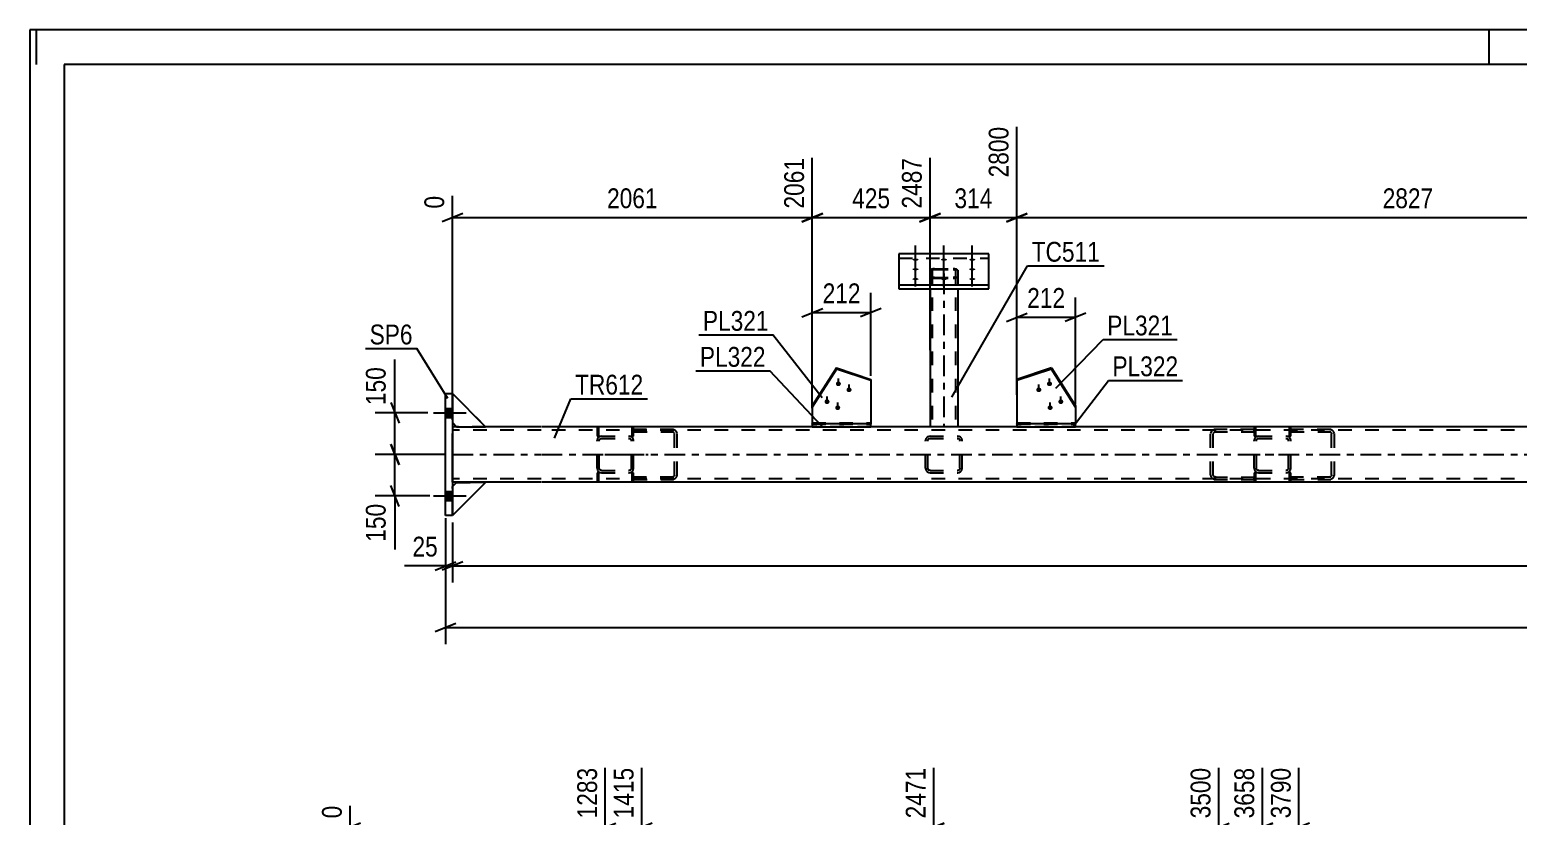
# Model space of a CAD drawing. Header units: millimetres. Extents: x -46 to 795, y -443 to 151.
# Drawn here: x -46.3 to 168.9, y 37.7 to 151.3 of the extents above; entities that cross this region are included whole.
import ezdxf

# ---------------------------------------------------------------- set-up
doc = ezdxf.new("R2010")
doc.units = ezdxf.units.MM
doc.linetypes.add('DXK_LINE_DOT2', pattern=[3.9198, 1.9599, -1.9599])
doc.linetypes.add('DXK_LINE_DOT3', pattern=[5.9187, 2.979, -0.9799, 0.9799, -0.9799])
doc.styles.add('Arial Narrow', font='ARIALN.TTF', dxfattribs={"height": 0.2})

# ---------------------------------------------------------------- blocks, each defined once
blk = doc.blocks.new('Unknown-761550593-1135')
at = {"color": 5, "linetype": 'Continuous'}
for p, q in [((794.69, 151.28), (-46.31, 151.28)), ((-46.31, 151.28), (-46.31, -442.72)), ((-45.31, 146.28), (-45.31, 151.28)), ((164.69, 146.28), (164.69, 151.28)), ((789.69, 146.28), (-41.31, 146.28)), ((-41.31, 146.28), (-41.31, -437.72))]:
    blk.add_line(p, q, dxfattribs=at)
blk = doc.blocks.new('Part-761550593-4931 - 4923')
at = {"color": 7, "linetype": 'DXK_LINE_DOT2'}
for p, q in [((135.98, 93.77), (135.74, 93.77)), ((135.74, 93.77), (135.74, 92.57)), ((135.74, 92.57), (135.98, 92.57)), ((135.98, 92.57), (135.98, 93.77))]:
    blk.add_line(p, q, dxfattribs=at)
blk = doc.blocks.new('Part-761550593-4932 - 4923')
at = {"color": 7, "linetype": 'DXK_LINE_DOT2'}
for p, q in [((135.98, 87.29), (135.74, 87.29)), ((135.74, 87.29), (135.74, 86.09)), ((135.98, 86.09), (135.74, 86.09)), ((135.98, 86.09), (135.98, 87.29))]:
    blk.add_line(p, q, dxfattribs=at)
blk = doc.blocks.new('Part-761550593-4945 - 4923')
at = {"color": 7, "linetype": 'DXK_LINE_DOT2'}
for p, q in [((36.34, 92.57), (36.09, 92.52)), ((36.34, 92.57), (40.34, 92.57)), ((40.58, 92.52), (40.34, 92.57)), ((35.75, 92.18), (35.7, 91.93)), ((35.7, 87.93), (35.7, 91.93)), ((36.02, 91.93), (36.04, 92.05)), ((36.02, 87.93), (36.02, 91.93)), ((36.22, 92.23), (36.34, 92.25)), ((36.34, 92.25), (40.34, 92.25)), ((40.34, 92.25), (40.46, 92.23)), ((40.63, 92.05), (40.66, 91.93)), ((40.66, 87.93), (40.66, 91.93)), ((40.98, 91.93), (40.93, 92.18)), ((40.98, 87.93), (40.98, 91.93)), ((35.7, 87.93), (35.75, 87.69)), ((36.04, 87.81), (36.02, 87.93)), ((36.09, 87.34), (36.34, 87.29)), ((36.34, 87.61), (36.22, 87.64)), ((36.34, 87.61), (40.34, 87.61)), ((36.34, 87.29), (40.34, 87.29)), ((40.46, 87.64), (40.34, 87.61)), ((40.34, 87.29), (40.58, 87.34)), ((40.66, 87.93), (40.63, 87.81)), ((40.93, 87.69), (40.98, 87.93))]:
    blk.add_line(p, q, dxfattribs=at)
at = {"color": 7, "linetype": 'DXK_LINE_DOT3'}
blk.add_line((38.34, 89.93), (38.34, 89.93), dxfattribs=at)
at = {"color": 7, "linetype": 'DXK_LINE_DOT2'}
for centre, radius, start, end in [((36.34, 91.93), 0.64, 112.5, 157.5), ((36.34, 91.93), 0.32, 112.5, 157.5), ((40.34, 91.93), 0.32, 22.5, 67.5), ((40.34, 91.93), 0.64, 22.5, 67.5), ((36.34, 87.93), 0.64, 202.5, 247.5), ((36.34, 87.93), 0.32, 202.5, 247.5), ((40.34, 87.93), 0.32, 292.5, 337.5), ((40.34, 87.93), 0.64, 292.5, 337.5)]:
    blk.add_arc(centre, radius, start, end, dxfattribs=at)
blk = doc.blocks.new('Bolt-761550593-5001 - 4923')
at = {"linetype": 'Continuous'}
for points in [[(14.8, 95.27), (14.8, 96.59), (13.8, 96.59), (13.8, 95.27)], [(14.8, 95.27), (14.8, 96.59), (13.8, 96.59), (13.8, 95.27)], [(14.8, 83.27), (14.8, 84.59), (13.8, 84.59), (13.8, 83.27)], [(14.8, 83.27), (14.8, 84.59), (13.8, 84.59), (13.8, 83.27)]]:
    blk.add_hatch(color=1, dxfattribs=at).paths.add_polyline_path(points)
at = {"color": 1, "linetype": 'Continuous'}
for p, q in [((12.04, 95.93), (16.8, 95.93)), ((12.04, 95.93), (16.8, 95.93)), ((13.8, 96.59), (14.8, 96.59)), ((13.8, 96.59), (14.8, 96.59)), ((13.8, 95.27), (14.8, 95.27)), ((13.8, 95.27), (14.8, 95.27)), ((12.04, 83.93), (16.8, 83.93)), ((12.04, 83.93), (16.8, 83.93)), ((13.8, 84.59), (14.8, 84.59)), ((13.8, 84.59), (14.8, 84.59)), ((13.8, 83.27), (14.8, 83.27)), ((13.8, 83.27), (14.8, 83.27))]:
    blk.add_line(p, q, dxfattribs=at)
blk = doc.blocks.new('Bolt-761550593-4937 - 4923')
at = {"linetype": 'Continuous'}
for points in [[(99.56, 99.61), (99.64, 99.6), (99.71, 99.58), (99.78, 99.54), (99.83, 99.49), (99.88, 99.44), (99.91, 99.37), (99.92, 99.3), (99.92, 99.23), (99.91, 99.16), (99.88, 99.1), (99.83, 99.04), (99.78, 98.99), (99.71, 98.96), (99.64, 98.94), (99.56, 98.93), (99.49, 98.94), (99.42, 98.96), (99.35, 98.99), (99.3, 99.04), (99.25, 99.1), (99.22, 99.16), (99.21, 99.23), (99.21, 99.3), (99.22, 99.37), (99.25, 99.44), (99.3, 99.49), (99.35, 99.54), (99.42, 99.58), (99.49, 99.6)], [(101.11, 100.47), (101.19, 100.47), (101.26, 100.44), (101.32, 100.41), (101.38, 100.36), (101.42, 100.3), (101.45, 100.24), (101.47, 100.17), (101.47, 100.1), (101.45, 100.03), (101.42, 99.96), (101.38, 99.91), (101.32, 99.86), (101.26, 99.83), (101.19, 99.8), (101.11, 99.8), (101.04, 99.8), (100.96, 99.83), (100.9, 99.86), (100.84, 99.91), (100.8, 99.96), (100.77, 100.03), (100.75, 100.1), (100.75, 100.17), (100.77, 100.24), (100.8, 100.3), (100.84, 100.36), (100.9, 100.41), (100.96, 100.44), (101.04, 100.47)], [(101.2, 97.02), (101.28, 97.02), (101.35, 96.99), (101.42, 96.96), (101.47, 96.91), (101.52, 96.85), (101.55, 96.79), (101.56, 96.72), (101.56, 96.65), (101.55, 96.58), (101.52, 96.52), (101.47, 96.46), (101.42, 96.41), (101.35, 96.38), (101.28, 96.35), (101.2, 96.35), (101.13, 96.35), (101.06, 96.38), (100.99, 96.41), (100.94, 96.46), (100.89, 96.52), (100.86, 96.58), (100.85, 96.65), (100.85, 96.72), (100.86, 96.79), (100.89, 96.85), (100.94, 96.91), (100.99, 96.96), (101.06, 96.99), (101.13, 97.02)], [(102.75, 97.89), (102.83, 97.88), (102.9, 97.86), (102.96, 97.83), (103.02, 97.78), (103.06, 97.72), (103.09, 97.66), (103.11, 97.59), (103.11, 97.52), (103.09, 97.45), (103.06, 97.38), (103.02, 97.33), (102.96, 97.28), (102.9, 97.24), (102.83, 97.22), (102.75, 97.21), (102.68, 97.22), (102.6, 97.24), (102.54, 97.28), (102.48, 97.33), (102.44, 97.38), (102.41, 97.45), (102.39, 97.52), (102.39, 97.59), (102.41, 97.66), (102.44, 97.72), (102.48, 97.78), (102.54, 97.83), (102.6, 97.86), (102.68, 97.88)]]:
    blk.add_hatch(color=1, dxfattribs=at).paths.add_polyline_path(points)
at = {"color": 1, "linetype": 'Continuous'}
for p, q in [((99.56, 98.99), (99.56, 100.02)), ((101.11, 99.86), (101.11, 100.89)), ((101.2, 96.41), (101.2, 97.44)), ((102.75, 97.28), (102.75, 98.3))]:
    blk.add_line(p, q, dxfattribs=at)
blk = doc.blocks.new('Part-761550593-4942 - 4923')
at = {"color": 2, "linetype": 'Continuous'}
for p, q in [((96.39, 94.33), (96.39, 93.93)), ((104.87, 94.33), (96.39, 94.33)), ((96.39, 93.93), (104.87, 93.93)), ((104.87, 93.93), (104.87, 94.33))]:
    blk.add_line(p, q, dxfattribs=at)
blk = doc.blocks.new('Part-761550593-4949 - 4923')
at = {"color": 7, "linetype": 'DXK_LINE_DOT2'}
for p, q in [((131.34, 92.57), (131.09, 92.52)), ((131.34, 92.57), (135.34, 92.57)), ((135.58, 92.52), (135.34, 92.57)), ((130.75, 92.18), (130.7, 91.93)), ((130.7, 87.93), (130.7, 91.93)), ((131.02, 91.93), (131.04, 92.05)), ((131.02, 87.93), (131.02, 91.93)), ((131.22, 92.23), (131.34, 92.25)), ((131.34, 92.25), (135.34, 92.25)), ((135.34, 92.25), (135.46, 92.23)), ((135.63, 92.05), (135.66, 91.93)), ((135.66, 87.93), (135.66, 91.93)), ((135.98, 91.93), (135.93, 92.18)), ((135.98, 87.93), (135.98, 91.93)), ((130.7, 87.93), (130.75, 87.69)), ((131.04, 87.81), (131.02, 87.93)), ((131.09, 87.34), (131.34, 87.29)), ((131.34, 87.61), (131.22, 87.64)), ((131.34, 87.61), (135.34, 87.61)), ((131.34, 87.29), (135.34, 87.29)), ((135.46, 87.64), (135.34, 87.61)), ((135.34, 87.29), (135.58, 87.34)), ((135.66, 87.93), (135.63, 87.81)), ((135.93, 87.69), (135.98, 87.93))]:
    blk.add_line(p, q, dxfattribs=at)
at = {"color": 7, "linetype": 'DXK_LINE_DOT3'}
blk.add_line((133.34, 89.93), (133.34, 89.93), dxfattribs=at)
at = {"color": 7, "linetype": 'DXK_LINE_DOT2'}
for centre, radius, start, end in [((131.34, 91.93), 0.64, 112.5, 157.5), ((131.34, 91.93), 0.32, 112.5, 157.5), ((135.34, 91.93), 0.32, 22.5, 67.5), ((135.34, 91.93), 0.64, 22.5, 67.5), ((131.34, 87.93), 0.64, 202.5, 247.5), ((131.34, 87.93), 0.32, 202.5, 247.5), ((135.34, 87.93), 0.32, 292.5, 337.5), ((135.34, 87.93), 0.64, 292.5, 337.5)]:
    blk.add_arc(centre, radius, start, end, dxfattribs=at)
blk = doc.blocks.new('Part-761550593-5079 - 4923')
at = {"color": 2, "linetype": 'Continuous'}
for p, q in [((13.8, 98.73), (14.8, 98.73)), ((13.8, 81.13), (13.8, 98.73)), ((14.8, 98.73), (14.8, 81.13)), ((14.8, 81.13), (13.8, 81.13))]:
    blk.add_line(p, q, dxfattribs=at)
blk = doc.blocks.new('Part-761550593-5023 - 4923')
at = {"color": 2, "linetype": 'Continuous'}
for p, q in [((15.4, 93.93), (14.8, 93.93)), ((14.8, 86.89), (14.8, 92.97)), ((27.6, 93.93), (19.6, 93.93)), ((66.82, 93.93), (27.7, 93.93)), ((83.84, 93.93), (75.3, 93.93)), ((96.39, 93.93), (87.84, 93.93)), ((209.49, 93.93), (104.87, 93.93)), ((27.6, 85.93), (14.8, 85.93)), ((607.34, 85.93), (27.7, 85.93))]:
    blk.add_line(p, q, dxfattribs=at)
at = {"color": 7, "linetype": 'DXK_LINE_DOT2'}
for p, q in [((14.8, 93.93), (14.8, 92.97)), ((14.8, 93.93), (14.8, 93.65)), ((27.6, 93.45), (14.8, 93.45)), ((19.6, 93.93), (15.4, 93.93)), ((607.34, 93.45), (27.7, 93.45)), ((75.3, 93.93), (66.82, 93.93)), ((87.84, 93.93), (83.84, 93.93)), ((104.87, 93.93), (96.39, 93.93)), ((14.8, 85.93), (14.8, 86.89)), ((27.6, 86.41), (14.8, 86.41)), ((607.34, 86.41), (27.7, 86.41))]:
    blk.add_line(p, q, dxfattribs=at)
at = {"color": 7, "linetype": 'DXK_LINE_DOT3'}
for p, q in [((14.8, 89.93), (27.6, 89.93)), ((27.7, 89.93), (607.34, 89.93))]:
    blk.add_line(p, q, dxfattribs=at)
blk = doc.blocks.new('Part-761550593-4959 - 4923')
at = {"color": 7, "linetype": 'DXK_LINE_DOT2'}
for p, q in [((141.77, 93.53), (135.98, 93.53)), ((135.98, 93.53), (135.98, 93.21)), ((135.98, 93.21), (141.77, 93.21)), ((141.8, 93.48), (141.49, 93.53)), ((141.49, 93.21), (141.65, 93.19)), ((141.86, 93.01), (141.89, 92.89)), ((141.89, 86.97), (141.89, 92.89)), ((142.29, 92.89), (142.23, 93.14)), ((142.29, 86.97), (142.29, 92.89)), ((141.77, 86.65), (135.98, 86.65)), ((135.98, 86.65), (135.98, 86.33)), ((135.98, 86.33), (141.77, 86.33)), ((141.65, 86.68), (141.49, 86.65)), ((141.49, 86.33), (141.8, 86.38)), ((141.89, 86.97), (141.86, 86.85)), ((142.23, 86.73), (142.29, 86.97))]:
    blk.add_line(p, q, dxfattribs=at)
for centre, radius, start, end in [((141.54, 92.83), 0.369, 29.251, 73.2822), ((141.59, 92.78), 0.738, 29.251, 73.2822), ((141.54, 87.03), 0.369, 286.7178, 330.749), ((141.59, 87.09), 0.738, 286.7178, 330.749)]:
    blk.add_arc(centre, radius, start, end, dxfattribs=at)
blk = doc.blocks.new('Part-761550593-5027 - 4923')
at = {"color": 7, "linetype": 'DXK_LINE_DOT2'}
for p, q in [((83.84, 92.57), (83.6, 92.52)), ((83.84, 92.57), (87.84, 92.57)), ((88.09, 92.52), (87.84, 92.57)), ((83.25, 92.18), (83.2, 91.93)), ((83.2, 87.93), (83.2, 91.93)), ((83.52, 91.93), (83.55, 92.05)), ((83.52, 87.93), (83.52, 91.93)), ((83.72, 92.23), (83.84, 92.25)), ((83.84, 92.25), (87.84, 92.25)), ((87.84, 92.25), (87.96, 92.23)), ((88.14, 92.05), (88.16, 91.93)), ((88.16, 87.93), (88.16, 91.93)), ((88.48, 91.93), (88.43, 92.18)), ((88.48, 87.93), (88.48, 91.93)), ((83.2, 87.93), (83.25, 87.69)), ((83.55, 87.81), (83.52, 87.93)), ((83.6, 87.34), (83.84, 87.29)), ((83.84, 87.61), (83.72, 87.64)), ((83.84, 87.61), (87.84, 87.61)), ((83.84, 87.29), (87.84, 87.29)), ((87.96, 87.64), (87.84, 87.61)), ((87.84, 87.29), (88.09, 87.34)), ((88.16, 87.93), (88.14, 87.81)), ((88.43, 87.69), (88.48, 87.93))]:
    blk.add_line(p, q, dxfattribs=at)
for centre, radius, start, end in [((83.84, 91.93), 0.64, 112.5, 157.5), ((83.84, 91.93), 0.32, 112.5, 157.5), ((87.84, 91.93), 0.32, 22.5, 67.5), ((87.84, 91.93), 0.64, 22.5, 67.5), ((83.84, 87.93), 0.64, 202.5, 247.5), ((83.84, 87.93), 0.32, 202.5, 247.5), ((87.84, 87.93), 0.32, 292.5, 337.5), ((87.84, 87.93), 0.64, 292.5, 337.5)]:
    blk.add_arc(centre, radius, start, end, dxfattribs=at)
blk = doc.blocks.new('Part-761550593-4974 - 4923')
at = {"color": 7, "linetype": 'DXK_LINE_DOT2'}
for p, q in [((14.8, 85.3), (15.4, 85.9)), ((19.6, 85.9), (14.8, 81.1)), ((14.8, 81.1), (14.8, 85.3)), ((15.4, 85.9), (19.6, 85.9))]:
    blk.add_line(p, q, dxfattribs=at)
blk = doc.blocks.new('Part-761550593-4977 - 4923')
at = {"color": 2, "linetype": 'Continuous'}
for p, q in [((14.8, 85.3), (15.4, 85.9)), ((19.6, 85.9), (14.8, 81.1)), ((19.6, 85.9), (15.4, 85.9)), ((14.8, 81.1), (14.8, 81.13))]:
    blk.add_line(p, q, dxfattribs=at)
at = {"color": 7, "linetype": 'DXK_LINE_DOT2'}
blk.add_line((14.8, 81.13), (14.8, 85.3), dxfattribs=at)
blk = doc.blocks.new('Part-761550593-5044 - 4923')
at = {"color": 7, "linetype": 'DXK_LINE_DOT2'}
for p, q in [((35.94, 87.29), (35.7, 87.29)), ((35.7, 87.29), (35.7, 86.09)), ((35.7, 86.09), (35.94, 86.09)), ((35.94, 86.09), (35.94, 87.29))]:
    blk.add_line(p, q, dxfattribs=at)
blk = doc.blocks.new('Part-761550593-4980 - 4923')
at = {"color": 7, "linetype": 'DXK_LINE_DOT2'}
for p, q in [((14.8, 85.3), (15.4, 85.9)), ((19.6, 85.9), (14.8, 81.1)), ((14.8, 81.1), (14.8, 85.3)), ((15.4, 85.9), (19.6, 85.9))]:
    blk.add_line(p, q, dxfattribs=at)
blk = doc.blocks.new('Part-761550593-5047 - 4923')
at = {"color": 7, "linetype": 'DXK_LINE_DOT2'}
for p, q in [((130.94, 93.77), (130.7, 93.77)), ((130.7, 93.77), (130.7, 92.57)), ((130.7, 92.57), (130.94, 92.57)), ((130.94, 92.57), (130.94, 93.77))]:
    blk.add_line(p, q, dxfattribs=at)
blk = doc.blocks.new('Part-761550593-4983 - 4923')
at = {"color": 7, "linetype": 'DXK_LINE_DOT2'}
for p, q in [((19.6, 93.93), (14.8, 98.73)), ((14.8, 98.73), (14.8, 94.53)), ((14.8, 94.53), (15.4, 93.93)), ((15.4, 93.93), (19.6, 93.93))]:
    blk.add_line(p, q, dxfattribs=at)
blk = doc.blocks.new('Part-761550593-4986 - 4923')
at = {"color": 2, "linetype": 'Continuous'}
for p, q in [((19.6, 93.93), (14.8, 98.73)), ((14.8, 94.53), (15.4, 93.93)), ((15.4, 93.93), (19.6, 93.93))]:
    blk.add_line(p, q, dxfattribs=at)
at = {"color": 7, "linetype": 'DXK_LINE_DOT2'}
blk.add_line((14.8, 98.73), (14.8, 94.53), dxfattribs=at)
blk = doc.blocks.new('Part-761550593-5051 - 4923')
at = {"color": 7, "linetype": 'DXK_LINE_DOT2'}
for p, q in [((19.6, 93.93), (14.8, 98.73)), ((14.8, 98.73), (14.8, 94.53)), ((14.8, 94.53), (15.4, 93.93)), ((15.4, 93.93), (19.6, 93.93))]:
    blk.add_line(p, q, dxfattribs=at)
blk = doc.blocks.new('Part-761550593-5062 - 4923')
at = {"color": 7, "linetype": 'DXK_LINE_DOT2'}
for p, q in [((40.98, 93.77), (40.74, 93.77)), ((40.74, 93.77), (40.74, 92.57)), ((40.74, 92.57), (40.98, 92.57)), ((40.98, 92.57), (40.98, 93.77))]:
    blk.add_line(p, q, dxfattribs=at)
blk = doc.blocks.new('Bolt-761550593-5002 - 4923')
at = {"linetype": 'Continuous'}
for points in [[(81.74, 117.92), (81.65, 117.93), (81.56, 117.94), (81.48, 117.95), (81.41, 117.97), (81.36, 118), (81.32, 118.03), (81.3, 118.06), (81.3, 118.09), (81.32, 118.12), (81.36, 118.15), (81.41, 118.18), (81.48, 118.2), (81.56, 118.21), (81.65, 118.22), (81.74, 118.23), (81.83, 118.22), (81.92, 118.21), (82, 118.2), (82.07, 118.18), (82.12, 118.15), (82.16, 118.12), (82.18, 118.09), (82.18, 118.06), (82.16, 118.03), (82.12, 118), (82.07, 117.97), (82, 117.95), (81.92, 117.94), (81.83, 117.93)], [(81.74, 116.53), (81.65, 116.53), (81.56, 116.54), (81.48, 116.56), (81.41, 116.58), (81.36, 116.6), (81.32, 116.63), (81.3, 116.66), (81.3, 116.7), (81.32, 116.73), (81.36, 116.76), (81.41, 116.78), (81.48, 116.8), (81.56, 116.82), (81.65, 116.83), (81.74, 116.83), (81.83, 116.83), (81.92, 116.82), (82, 116.8), (82.07, 116.78), (82.12, 116.76), (82.16, 116.73), (82.18, 116.7), (82.18, 116.66), (82.16, 116.63), (82.12, 116.6), (82.07, 116.58), (82, 116.56), (81.92, 116.54), (81.83, 116.53)], [(85.86, 117.92), (85.77, 117.93), (85.68, 117.94), (85.6, 117.95), (85.53, 117.97), (85.48, 118), (85.44, 118.03), (85.42, 118.06), (85.42, 118.09), (85.44, 118.12), (85.48, 118.15), (85.53, 118.18), (85.6, 118.2), (85.68, 118.21), (85.77, 118.22), (85.86, 118.23), (85.95, 118.22), (86.04, 118.21), (86.12, 118.2), (86.19, 118.18), (86.24, 118.15), (86.28, 118.12), (86.3, 118.09), (86.3, 118.06), (86.28, 118.03), (86.24, 118), (86.19, 117.97), (86.12, 117.95), (86.04, 117.94), (85.95, 117.93)], [(89.94, 117.92), (89.85, 117.93), (89.76, 117.94), (89.68, 117.95), (89.61, 117.97), (89.56, 118), (89.52, 118.03), (89.5, 118.06), (89.5, 118.09), (89.52, 118.12), (89.56, 118.15), (89.61, 118.18), (89.68, 118.2), (89.76, 118.21), (89.85, 118.22), (89.94, 118.23), (90.03, 118.22), (90.12, 118.21), (90.2, 118.2), (90.27, 118.18), (90.32, 118.15), (90.36, 118.12), (90.38, 118.09), (90.38, 118.06), (90.36, 118.03), (90.32, 118), (90.27, 117.97), (90.2, 117.95), (90.12, 117.94), (90.03, 117.93)], [(89.94, 116.53), (89.85, 116.53), (89.76, 116.54), (89.68, 116.56), (89.61, 116.58), (89.56, 116.6), (89.52, 116.63), (89.5, 116.66), (89.5, 116.7), (89.52, 116.73), (89.56, 116.76), (89.61, 116.78), (89.68, 116.8), (89.76, 116.82), (89.85, 116.83), (89.94, 116.83), (90.03, 116.83), (90.12, 116.82), (90.2, 116.8), (90.27, 116.78), (90.32, 116.76), (90.36, 116.73), (90.38, 116.7), (90.38, 116.66), (90.36, 116.63), (90.32, 116.6), (90.27, 116.58), (90.2, 116.56), (90.12, 116.54), (90.03, 116.53)], [(81.74, 115.12), (81.65, 115.12), (81.56, 115.13), (81.48, 115.15), (81.41, 115.17), (81.36, 115.2), (81.32, 115.22), (81.3, 115.26), (81.3, 115.29), (81.32, 115.32), (81.36, 115.35), (81.41, 115.37), (81.48, 115.39), (81.56, 115.41), (81.65, 115.42), (81.74, 115.42), (81.83, 115.42), (81.92, 115.41), (82, 115.39), (82.07, 115.37), (82.12, 115.35), (82.16, 115.32), (82.18, 115.29), (82.18, 115.26), (82.16, 115.22), (82.12, 115.2), (82.07, 115.17), (82, 115.15), (81.92, 115.13), (81.83, 115.12)], [(85.86, 115.12), (85.77, 115.12), (85.68, 115.13), (85.6, 115.15), (85.53, 115.17), (85.48, 115.2), (85.44, 115.22), (85.42, 115.26), (85.42, 115.29), (85.44, 115.32), (85.48, 115.35), (85.53, 115.37), (85.6, 115.39), (85.68, 115.41), (85.77, 115.42), (85.86, 115.42), (85.95, 115.42), (86.04, 115.41), (86.12, 115.39), (86.19, 115.37), (86.24, 115.35), (86.28, 115.32), (86.3, 115.29), (86.3, 115.26), (86.28, 115.22), (86.24, 115.2), (86.19, 115.17), (86.12, 115.15), (86.04, 115.13), (85.95, 115.12)], [(89.94, 115.12), (89.85, 115.12), (89.76, 115.13), (89.68, 115.15), (89.61, 115.17), (89.56, 115.2), (89.52, 115.22), (89.5, 115.26), (89.5, 115.29), (89.52, 115.32), (89.56, 115.35), (89.61, 115.37), (89.68, 115.39), (89.76, 115.41), (89.85, 115.42), (89.94, 115.42), (90.03, 115.42), (90.12, 115.41), (90.2, 115.39), (90.27, 115.37), (90.32, 115.35), (90.36, 115.32), (90.38, 115.29), (90.38, 115.26), (90.36, 115.22), (90.32, 115.2), (90.27, 115.17), (90.2, 115.15), (90.12, 115.13), (90.03, 115.12)]]:
    blk.add_hatch(color=1, dxfattribs=at).paths.add_polyline_path(points)
at = {"color": 1, "linetype": 'Continuous'}
for p, q in [((81.74, 116.99), (81.74, 120.11)), ((81.74, 115.59), (81.74, 118.71)), ((85.86, 116.99), (85.86, 120.11)), ((89.94, 116.99), (89.94, 120.11)), ((89.94, 115.59), (89.94, 118.71)), ((81.74, 114.18), (81.74, 117.3)), ((85.86, 114.18), (85.86, 117.3)), ((89.94, 114.18), (89.94, 117.3))]:
    blk.add_line(p, q, dxfattribs=at)
blk = doc.blocks.new('Bolt-761550593-5003 - 4923')
at = {"linetype": 'Continuous'}
for points in [[(70.59, 100.47), (70.66, 100.47), (70.73, 100.44), (70.8, 100.41), (70.86, 100.36), (70.9, 100.3), (70.93, 100.24), (70.95, 100.17), (70.95, 100.1), (70.93, 100.03), (70.9, 99.97), (70.86, 99.91), (70.8, 99.86), (70.73, 99.83), (70.66, 99.8), (70.59, 99.8), (70.51, 99.8), (70.44, 99.83), (70.38, 99.86), (70.32, 99.91), (70.28, 99.97), (70.25, 100.03), (70.23, 100.1), (70.23, 100.17), (70.25, 100.24), (70.28, 100.3), (70.32, 100.36), (70.38, 100.41), (70.44, 100.44), (70.51, 100.47)], [(72.13, 99.61), (72.21, 99.6), (72.28, 99.58), (72.35, 99.54), (72.4, 99.49), (72.45, 99.44), (72.48, 99.37), (72.49, 99.3), (72.49, 99.23), (72.48, 99.16), (72.45, 99.1), (72.4, 99.04), (72.35, 98.99), (72.28, 98.96), (72.21, 98.94), (72.13, 98.93), (72.06, 98.94), (71.99, 98.96), (71.92, 98.99), (71.87, 99.04), (71.82, 99.1), (71.79, 99.16), (71.78, 99.23), (71.78, 99.3), (71.79, 99.37), (71.82, 99.44), (71.87, 99.49), (71.92, 99.54), (71.99, 99.58), (72.06, 99.6)], [(68.95, 97.89), (69.02, 97.88), (69.09, 97.86), (69.16, 97.83), (69.21, 97.78), (69.26, 97.72), (69.29, 97.66), (69.31, 97.59), (69.31, 97.52), (69.29, 97.45), (69.26, 97.38), (69.21, 97.33), (69.16, 97.28), (69.09, 97.24), (69.02, 97.22), (68.95, 97.21), (68.87, 97.22), (68.8, 97.24), (68.74, 97.28), (68.68, 97.33), (68.64, 97.38), (68.6, 97.45), (68.59, 97.52), (68.59, 97.59), (68.6, 97.66), (68.64, 97.72), (68.68, 97.78), (68.74, 97.83), (68.8, 97.86), (68.87, 97.88)], [(70.49, 97.02), (70.57, 97.02), (70.64, 96.99), (70.7, 96.96), (70.76, 96.91), (70.8, 96.85), (70.83, 96.79), (70.85, 96.72), (70.85, 96.65), (70.83, 96.58), (70.8, 96.52), (70.76, 96.46), (70.7, 96.41), (70.64, 96.38), (70.57, 96.35), (70.49, 96.35), (70.42, 96.35), (70.35, 96.38), (70.28, 96.41), (70.23, 96.46), (70.18, 96.52), (70.15, 96.58), (70.13, 96.65), (70.13, 96.72), (70.15, 96.79), (70.18, 96.85), (70.23, 96.91), (70.28, 96.96), (70.35, 96.99), (70.42, 97.02)]]:
    blk.add_hatch(color=1, dxfattribs=at).paths.add_polyline_path(points)
at = {"color": 1, "linetype": 'Continuous'}
for p, q in [((70.59, 99.86), (70.59, 100.89)), ((72.13, 98.99), (72.13, 100.02)), ((68.95, 97.28), (68.95, 98.31)), ((70.49, 96.41), (70.49, 97.44))]:
    blk.add_line(p, q, dxfattribs=at)
blk = doc.blocks.new('Part-761550593-5008 - 4923')
at = {"color": 7, "linetype": 'DXK_LINE_DOT2'}
for p, q in [((40.98, 87.29), (40.74, 87.29)), ((40.74, 87.29), (40.74, 86.09)), ((40.98, 86.09), (40.74, 86.09)), ((40.98, 86.09), (40.98, 87.29))]:
    blk.add_line(p, q, dxfattribs=at)
blk = doc.blocks.new('Part-761550593-5017 - 4923')
at = {"color": 2, "linetype": 'Continuous'}
for p, q in [((92.34, 118.9), (79.34, 118.9)), ((79.34, 118.9), (79.34, 113.85)), ((92.34, 113.85), (92.34, 118.9)), ((79.34, 114.45), (92.34, 114.45)), ((79.34, 113.85), (92.34, 113.85))]:
    blk.add_line(p, q, dxfattribs=at)
at = {"color": 7, "linetype": 'DXK_LINE_DOT2'}
blk.add_line((79.34, 118.29), (92.34, 118.29), dxfattribs=at)
blk = doc.blocks.new('Part-761550593-5045 - 4923')
at = {"color": 7, "linetype": 'DXK_LINE_DOT2'}
for p, q in [((35.94, 93.77), (35.7, 93.77)), ((35.7, 93.77), (35.7, 92.57)), ((35.7, 92.57), (35.94, 92.57)), ((35.94, 92.57), (35.94, 93.77))]:
    blk.add_line(p, q, dxfattribs=at)
blk = doc.blocks.new('Part-761550593-5046 - 4923')
at = {"color": 7, "linetype": 'DXK_LINE_DOT2'}
for p, q in [((130.94, 87.29), (130.7, 87.29)), ((130.7, 87.29), (130.7, 86.09)), ((130.7, 86.09), (130.94, 86.09)), ((130.94, 86.09), (130.94, 87.29))]:
    blk.add_line(p, q, dxfattribs=at)
blk = doc.blocks.new('Part-761550593-5085 - 4923')
at = {"color": 2, "linetype": 'Continuous'}
for p, q in [((66.82, 94.33), (66.82, 93.93)), ((75.3, 94.33), (66.82, 94.33)), ((66.82, 93.93), (75.3, 93.93)), ((75.3, 93.93), (75.3, 94.33))]:
    blk.add_line(p, q, dxfattribs=at)
blk = doc.blocks.new('Part-761550593-5090 - 4923')
at = {"color": 7, "linetype": 'DXK_LINE_DOT2'}
for p, q in [((83.89, 116.62), (83.84, 116.54)), ((83.84, 116.54), (83.84, 113.85)), ((84.03, 116.69), (83.89, 116.62)), ((84.24, 116.74), (84.03, 116.69)), ((84.16, 116.54), (84.18, 116.58)), ((84.16, 116.54), (84.16, 93.93)), ((84.18, 116.58), (84.25, 116.61)), ((84.48, 116.76), (84.24, 116.74)), ((84.25, 116.61), (84.36, 116.64)), ((84.36, 116.64), (84.48, 116.65)), ((84.48, 116.76), (87.2, 116.76)), ((84.48, 116.65), (87.2, 116.65)), ((87.45, 116.74), (87.2, 116.76)), ((87.2, 116.65), (87.32, 116.64)), ((87.32, 116.64), (87.43, 116.61)), ((87.43, 116.61), (87.5, 116.58)), ((87.65, 116.69), (87.45, 116.74)), ((87.5, 116.58), (87.52, 116.54)), ((87.52, 116.54), (87.52, 93.93)), ((87.79, 116.62), (87.65, 116.69)), ((87.84, 116.54), (87.79, 116.62)), ((87.84, 116.54), (87.84, 113.85)), ((83.84, 115.61), (83.89, 115.52)), ((83.89, 115.52), (84.03, 115.45)), ((84.03, 115.45), (84.24, 115.4)), ((84.18, 115.56), (84.16, 115.61)), ((84.25, 115.53), (84.18, 115.56)), ((84.24, 115.4), (84.48, 115.39)), ((84.36, 115.51), (84.25, 115.53)), ((84.48, 115.5), (84.36, 115.51)), ((84.48, 115.5), (87.2, 115.5)), ((84.48, 115.39), (87.2, 115.39)), ((87.32, 115.51), (87.2, 115.5)), ((87.2, 115.39), (87.45, 115.4)), ((87.43, 115.53), (87.32, 115.51)), ((87.5, 115.56), (87.43, 115.53)), ((87.45, 115.4), (87.65, 115.45)), ((87.52, 115.61), (87.5, 115.56)), ((87.65, 115.45), (87.79, 115.52)), ((87.79, 115.52), (87.84, 115.61))]:
    blk.add_line(p, q, dxfattribs=at)
at = {"color": 7, "linetype": 'DXK_LINE_DOT3'}
blk.add_line((85.84, 116.07), (85.84, 93.93), dxfattribs=at)
at = {"color": 2, "linetype": 'Continuous'}
for p, q in [((83.84, 113.85), (83.84, 93.93)), ((87.84, 113.85), (87.84, 93.93)), ((87.2, 93.93), (83.84, 93.93)), ((87.84, 93.93), (87.2, 93.93))]:
    blk.add_line(p, q, dxfattribs=at)
blk = doc.blocks.new('Part-761550593-5107 - 4923')
at = {"color": 7, "linetype": 'DXK_LINE_DOT2'}
for p, q in [((124.44, 93.14), (124.38, 92.89)), ((124.38, 86.97), (124.38, 92.89)), ((124.78, 92.89), (124.81, 93.01)), ((124.78, 86.97), (124.78, 92.89)), ((125.18, 93.53), (124.87, 93.48)), ((130.7, 93.53), (124.9, 93.53)), ((124.9, 93.21), (130.7, 93.21)), ((125.03, 93.19), (125.18, 93.21)), ((130.7, 93.21), (130.7, 93.53)), ((124.38, 86.97), (124.44, 86.73)), ((124.81, 86.85), (124.78, 86.97)), ((124.87, 86.38), (125.18, 86.33)), ((124.9, 86.65), (130.7, 86.65)), ((124.9, 86.33), (130.7, 86.33)), ((125.18, 86.65), (125.03, 86.68)), ((130.7, 86.33), (130.7, 86.65))]:
    blk.add_line(p, q, dxfattribs=at)
at = {"color": 7, "linetype": 'DXK_LINE_DOT3'}
blk.add_line((128.59, 89.93), (134.84, 89.93), dxfattribs=at)
at = {"color": 7, "linetype": 'DXK_LINE_DOT2'}
for centre, radius, start, end in [((125.09, 92.78), 0.738, 106.7178, 150.749), ((125.13, 92.83), 0.369, 106.7178, 150.749), ((125.09, 87.09), 0.738, 209.251, 253.2822), ((125.13, 87.03), 0.369, 209.251, 253.2822)]:
    blk.add_arc(centre, radius, start, end, dxfattribs=at)
blk = doc.blocks.new('Part-761550593-5108 - 4923')
at = {"color": 7, "linetype": 'DXK_LINE_DOT2'}
for p, q in [((46.77, 93.53), (40.98, 93.53)), ((40.98, 93.53), (40.98, 93.21)), ((40.98, 93.21), (46.77, 93.21)), ((46.8, 93.48), (46.5, 93.53)), ((46.5, 93.21), (46.65, 93.19)), ((46.86, 93.01), (46.89, 92.89)), ((46.89, 86.97), (46.89, 92.89)), ((47.29, 92.89), (47.23, 93.14)), ((47.29, 86.97), (47.29, 92.89)), ((46.77, 86.65), (40.98, 86.65)), ((40.98, 86.65), (40.98, 86.33)), ((40.98, 86.33), (46.77, 86.33)), ((46.65, 86.68), (46.5, 86.65)), ((46.5, 86.33), (46.8, 86.38)), ((46.89, 86.97), (46.86, 86.85)), ((47.23, 86.73), (47.29, 86.97))]:
    blk.add_line(p, q, dxfattribs=at)
at = {"color": 7, "linetype": 'DXK_LINE_DOT3'}
blk.add_line((36.83, 89.93), (43.08, 89.93), dxfattribs=at)
at = {"color": 7, "linetype": 'DXK_LINE_DOT2'}
for centre, radius, start, end in [((46.54, 92.83), 0.369, 29.251, 73.2822), ((46.59, 92.78), 0.738, 29.251, 73.2822), ((46.54, 87.03), 0.369, 286.7178, 330.749), ((46.59, 87.09), 0.738, 286.7178, 330.749)]:
    blk.add_arc(centre, radius, start, end, dxfattribs=at)
blk = doc.blocks.new('Part-761550593-5113 - 4923')
at = {"color": 2, "linetype": 'Continuous'}
for p, q in [((70.31, 102.43), (66.82, 96.94)), ((70.31, 102.26), (66.82, 96.78)), ((70.31, 102.26), (70.31, 102.43)), ((70.31, 102.43), (75.3, 100.78)), ((75.3, 100.62), (70.31, 102.26)), ((75.3, 100.78), (75.3, 94.33)), ((66.82, 96.94), (66.82, 94.33))]:
    blk.add_line(p, q, dxfattribs=at)
at = {"color": 7, "linetype": 'DXK_LINE_DOT2'}
for p, q in [((66.82, 94.48), (75.3, 94.48)), ((66.82, 94.33), (66.82, 94.31)), ((66.82, 94.31), (66.82, 94.33)), ((66.82, 94.31), (75.3, 94.31)), ((75.3, 94.31), (75.3, 94.33)), ((75.3, 94.33), (75.3, 94.31))]:
    blk.add_line(p, q, dxfattribs=at)
blk = doc.blocks.new('Part-761550593-5135 - 4923')
at = {"color": 2, "linetype": 'Continuous'}
for p, q in [((101.39, 102.42), (96.39, 100.78)), ((101.39, 102.26), (96.39, 100.62)), ((101.39, 102.26), (101.39, 102.42)), ((101.39, 102.42), (104.87, 96.94)), ((104.87, 96.77), (101.39, 102.26)), ((96.39, 100.78), (96.39, 94.33)), ((104.87, 96.94), (104.87, 94.33))]:
    blk.add_line(p, q, dxfattribs=at)
at = {"color": 7, "linetype": 'DXK_LINE_DOT2'}
for p, q in [((96.39, 94.48), (104.87, 94.48)), ((96.39, 94.33), (96.39, 94.31)), ((96.39, 94.31), (96.39, 94.33)), ((96.39, 94.31), (104.87, 94.31)), ((104.87, 94.31), (104.87, 94.33)), ((104.87, 94.33), (104.87, 94.31))]:
    blk.add_line(p, q, dxfattribs=at)
blk = doc.blocks.new('StraightDimension-761550593-11436 - 3006')
at = {"color": 7, "linetype": 'Continuous'}
for p, q in [((137.18, -5), (137.18, 44.66)), ((220.58, -5), (220.58, 44.66)), ((138.68, 36.65), (135.68, 35.45)), ((219.08, 35.45), (222.08, 36.65)), ((137.18, 36.05), (220.58, 36.05))]:
    blk.add_line(p, q, dxfattribs=at)
at = {"color": 0, "linetype": 'Continuous'}
blk.add_wipeout([(219.98, 45.26), (215.78, 45.26), (215.78, 36.75), (219.98, 36.75)], dxfattribs=at)
at = {"color": 3, "linetype": 'Continuous', "style": 'Arial Narrow'}
blk.add_text('5875', height=2.863, rotation=90.0002, dxfattribs=at).set_placement((219.38, 37.35))
blk = doc.blocks.new('StraightDimension-761550593-11437 - 3006')
at = {"color": 7, "linetype": 'Continuous'}
for p, q in [((131.9, -5), (131.9, 44.66)), ((137.18, -5), (137.18, 44.66)), ((130.4, 35.45), (133.4, 36.65)), ((138.68, 36.65), (135.68, 35.45)), ((131.9, 36.05), (137.18, 36.05))]:
    blk.add_line(p, q, dxfattribs=at)
at = {"color": 0, "linetype": 'Continuous'}
blk.add_wipeout([(136.58, 45.26), (132.38, 45.26), (132.38, 36.75), (136.58, 36.75)], dxfattribs=at)
at = {"color": 3, "linetype": 'Continuous', "style": 'Arial Narrow'}
blk.add_text('3790', height=2.863, rotation=90.0002, dxfattribs=at).set_placement((135.98, 37.35))
blk = doc.blocks.new('StraightDimension-761550593-11438 - 3006')
at = {"color": 7, "linetype": 'Continuous'}
for p, q in [((125.58, -5), (125.58, 44.66)), ((131.9, -5), (131.9, 44.66)), ((124.08, 35.45), (127.08, 36.65)), ((133.4, 36.65), (130.4, 35.45)), ((125.58, 36.05), (131.9, 36.05))]:
    blk.add_line(p, q, dxfattribs=at)
at = {"color": 0, "linetype": 'Continuous'}
blk.add_wipeout([(131.3, 45.26), (127.1, 45.26), (127.1, 36.75), (131.3, 36.75)], dxfattribs=at)
at = {"color": 3, "linetype": 'Continuous', "style": 'Arial Narrow'}
blk.add_text('3658', height=2.863, rotation=90.0002, dxfattribs=at).set_placement((130.7, 37.35))
blk = doc.blocks.new('StraightDimension-761550593-11439 - 3006')
at = {"color": 7, "linetype": 'Continuous'}
for p, q in [((84.4, -5), (84.4, 44.66)), ((125.58, -5), (125.58, 44.66)), ((85.9, 36.65), (82.9, 35.45)), ((124.08, 35.45), (127.08, 36.65)), ((84.4, 36.05), (125.58, 36.05))]:
    blk.add_line(p, q, dxfattribs=at)
at = {"color": 0, "linetype": 'Continuous'}
blk.add_wipeout([(124.98, 45.26), (120.78, 45.26), (120.78, 36.75), (124.98, 36.75)], dxfattribs=at)
at = {"color": 3, "linetype": 'Continuous', "style": 'Arial Narrow'}
blk.add_text('3500', height=2.863, rotation=90.0002, dxfattribs=at).set_placement((124.38, 37.35))
blk = doc.blocks.new('StraightDimension-761550593-11440 - 3006')
at = {"color": 7, "linetype": 'Continuous'}
for p, q in [((42.18, -5), (42.18, 44.66)), ((84.4, -5), (84.4, 44.66)), ((43.68, 36.65), (40.68, 35.45)), ((82.9, 35.45), (85.9, 36.65)), ((42.18, 36.05), (84.4, 36.05))]:
    blk.add_line(p, q, dxfattribs=at)
at = {"color": 0, "linetype": 'Continuous'}
blk.add_wipeout([(83.8, 45.26), (79.6, 45.26), (79.6, 36.75), (83.8, 36.75)], dxfattribs=at)
at = {"color": 3, "linetype": 'Continuous', "style": 'Arial Narrow'}
blk.add_text('2471', height=2.863, rotation=90.0002, dxfattribs=at).set_placement((83.2, 37.35))
blk = doc.blocks.new('StraightDimension-761550593-11441 - 3006')
at = {"color": 7, "linetype": 'Continuous'}
for p, q in [((36.9, -5), (36.9, 44.66)), ((42.18, -5), (42.18, 44.66)), ((35.4, 35.45), (38.4, 36.65)), ((43.68, 36.65), (40.68, 35.45)), ((36.9, 36.05), (42.18, 36.05))]:
    blk.add_line(p, q, dxfattribs=at)
at = {"color": 0, "linetype": 'Continuous'}
blk.add_wipeout([(41.58, 45.26), (37.38, 45.26), (37.38, 36.75), (41.58, 36.75)], dxfattribs=at)
at = {"color": 3, "linetype": 'Continuous', "style": 'Arial Narrow'}
blk.add_text('1415', height=2.863, rotation=90.0002, dxfattribs=at).set_placement((40.98, 37.35))
blk = doc.blocks.new('StraightDimension-761550593-11442 - 3006')
at = {"color": 7, "linetype": 'Continuous'}
for p, q in [((36.9, -5), (36.9, 44.66)), ((0, 7), (0, 39.18)), ((1.5, 36.65), (-1.5, 35.45)), ((35.4, 35.45), (38.4, 36.65)), ((0, 36.05), (36.9, 36.05))]:
    blk.add_line(p, q, dxfattribs=at)
at = {"color": 0, "linetype": 'Continuous'}
for points in [[(36.3, 45.26), (32.1, 45.26), (32.1, 36.75), (36.3, 36.75)], [(-0.6, 39.78), (-4.8, 39.78), (-4.8, 36.75), (-0.6, 36.75)]]:
    blk.add_wipeout(points, dxfattribs=at)
at = {"color": 3, "linetype": 'Continuous', "style": 'Arial Narrow'}
for s, height, p in [('1283', 2.863, (35.7, 37.35)), ('0', 2.86, (-1.2, 37.35))]:
    blk.add_text(s, height=height, rotation=90.0002, dxfattribs=at).set_placement(p)
blk = doc.blocks.new('StraightDimension-761550593-12920 - 4923')
at = {"color": 7, "linetype": 'Continuous'}
for p, q in [((96.39, 98.56), (96.39, 137.27)), ((209.49, 95.39), (209.49, 132.77)), ((97.89, 124.76), (94.89, 123.56)), ((96.39, 124.16), (209.49, 124.16)), ((207.99, 123.56), (210.99, 124.76))]:
    blk.add_line(p, q, dxfattribs=at)
at = {"color": 0, "linetype": 'Continuous'}
blk.add_wipeout([(208.89, 133.37), (204.69, 133.37), (204.69, 124.86), (208.89, 124.86)], dxfattribs=at)
at = {"color": 0}
blk.add_wipeout([(157.2, 124.91), (157.2, 129.11), (148.68, 129.11), (148.68, 124.91)], dxfattribs=at)
at = {"color": 3, "linetype": 'Continuous', "style": 'Arial Narrow'}
blk.add_text('5628', height=2.863, rotation=90.0002, dxfattribs=at).set_placement((208.29, 125.46))
at = {"color": 3, "style": 'Arial Narrow'}
blk.add_text('2827', height=2.863, dxfattribs=at).set_placement((149.28, 125.51))
blk = doc.blocks.new('StraightDimension-761550593-5175 - 4923')
at = {"color": 7, "linetype": 'Continuous'}
for p, q in [((5.89, 91.43), (7.09, 88.43)), ((13.8, 89.93), (3.64, 89.93)), ((6.49, 83.93), (6.49, 89.93)), ((11.53, 83.93), (3.64, 83.93)), ((7.09, 82.43), (5.89, 85.43))]:
    blk.add_line(p, q, dxfattribs=at)
at = {"color": 0}
blk.add_wipeout([(5.74, 83.41), (1.54, 83.41), (1.54, 76.72), (5.74, 76.72)], dxfattribs=at)
at = {"color": 7, "linetype": 'Continuous'}
blk.add_line((6.49, 83.93), (6.49, 76.2), dxfattribs=at)
blk.add_line((6.49, 83.93), (6.49, 76.2), dxfattribs=at)
at = {"color": 3, "style": 'Arial Narrow'}
blk.add_text('150', height=2.863, rotation=90.0002, dxfattribs=at).set_placement((5.14, 77.32))
blk = doc.blocks.new('StraightDimension-761550593-5186 - 4923')
at = {"color": 7, "linetype": 'Continuous'}
for p, q in [((5.89, 97.43), (7.09, 94.43)), ((11.24, 95.93), (3.64, 95.93)), ((6.49, 89.93), (6.49, 95.93)), ((7.09, 88.43), (5.89, 91.43)), ((13.8, 89.93), (3.64, 89.93))]:
    blk.add_line(p, q, dxfattribs=at)
at = {"color": 0}
blk.add_wipeout([(5.74, 103.14), (1.54, 103.14), (1.54, 96.46), (5.74, 96.46)], dxfattribs=at)
at = {"color": 7, "linetype": 'Continuous'}
blk.add_line((6.49, 95.93), (6.49, 103.67), dxfattribs=at)
blk.add_line((6.49, 95.93), (6.49, 103.67), dxfattribs=at)
at = {"color": 3, "style": 'Arial Narrow'}
blk.add_text('150', height=2.863, rotation=90.0002, dxfattribs=at).set_placement((5.14, 97.06))
blk = doc.blocks.new('StraightDimension-761550593-12921 - 4923')
at = {"color": 7, "linetype": 'Continuous'}
for p, q in [((96.39, 98.56), (96.39, 137.27)), ((83.84, 104.98), (83.84, 132.77)), ((85.34, 124.76), (82.34, 123.56)), ((83.84, 124.16), (96.39, 124.16)), ((94.89, 123.56), (97.89, 124.76))]:
    blk.add_line(p, q, dxfattribs=at)
at = {"color": 0}
blk.add_wipeout([(93.46, 124.91), (93.46, 129.11), (86.77, 129.11), (86.77, 124.91)], dxfattribs=at)
at = {"color": 0, "linetype": 'Continuous'}
blk.add_wipeout([(95.79, 137.87), (91.59, 137.87), (91.59, 129.36), (95.79, 129.36)], dxfattribs=at)
at = {"color": 3, "linetype": 'Continuous', "style": 'Arial Narrow'}
blk.add_text('2800', height=2.863, rotation=90.0002, dxfattribs=at).set_placement((95.19, 129.96))
at = {"color": 3, "style": 'Arial Narrow'}
blk.add_text('314', height=2.863, dxfattribs=at).set_placement((87.37, 125.51))
blk = doc.blocks.new('StraightDimension-761550593-12922 - 4923')
at = {"color": 7, "linetype": 'Continuous'}
for p, q in [((66.82, 96.64), (66.82, 132.77)), ((83.84, 104.98), (83.84, 132.77)), ((68.32, 124.76), (65.32, 123.56)), ((66.82, 124.16), (83.84, 124.16)), ((82.34, 123.56), (85.34, 124.76))]:
    blk.add_line(p, q, dxfattribs=at)
at = {"color": 0}
blk.add_wipeout([(78.67, 124.91), (78.67, 129.11), (71.99, 129.11), (71.99, 124.91)], dxfattribs=at)
at = {"color": 3, "style": 'Arial Narrow'}
blk.add_text('425', height=2.863, dxfattribs=at).set_placement((72.59, 125.51))
at = {"color": 0, "linetype": 'Continuous'}
blk.add_wipeout([(83.24, 133.37), (79.04, 133.37), (79.04, 124.86), (83.24, 124.86)], dxfattribs=at)
at = {"color": 3, "linetype": 'Continuous', "style": 'Arial Narrow'}
blk.add_text('2487', height=2.863, rotation=90.0002, dxfattribs=at).set_placement((82.64, 125.46))
blk = doc.blocks.new('StraightDimension-761550593-12923 - 4923')
at = {"color": 7, "linetype": 'Continuous'}
for p, q in [((66.82, 96.64), (66.82, 132.77)), ((14.8, 94.93), (14.8, 127.29)), ((16.3, 124.76), (13.3, 123.56)), ((14.8, 124.16), (66.82, 124.16)), ((65.32, 123.56), (68.32, 124.76))]:
    blk.add_line(p, q, dxfattribs=at)
at = {"color": 0, "linetype": 'Continuous'}
for points in [[(66.22, 133.37), (62.02, 133.37), (62.02, 124.86), (66.22, 124.86)], [(14.2, 127.89), (10, 127.89), (10, 124.86), (14.2, 124.86)]]:
    blk.add_wipeout(points, dxfattribs=at)
at = {"color": 0}
blk.add_wipeout([(45.07, 124.91), (45.07, 129.11), (36.55, 129.11), (36.55, 124.91)], dxfattribs=at)
at = {"color": 3, "linetype": 'Continuous', "style": 'Arial Narrow'}
for s, height, p in [('2061', 2.863, (65.62, 125.46)), ('0', 2.86, (13.6, 125.46))]:
    blk.add_text(s, height=height, rotation=90.0002, dxfattribs=at).set_placement(p)
at = {"color": 3, "style": 'Arial Narrow'}
blk.add_text('2061', height=2.863, dxfattribs=at).set_placement((37.15, 125.51))
blk = doc.blocks.new('StraightDimension-761550593-13075 - 4923')
at = {"color": 7, "linetype": 'Continuous'}
for p, q in [((14.8, 80.1), (14.8, 71.43)), ((16.3, 74.43), (13.3, 73.23)), ((14.8, 73.83), (607.34, 73.83))]:
    blk.add_line(p, q, dxfattribs=at)
blk = doc.blocks.new('StraightDimension-761550593-13076 - 4923')
at = {"color": 7, "linetype": 'Continuous'}
for p, q in [((13.8, 80.13), (13.8, 71.43)), ((14.8, 80.1), (14.8, 71.43)), ((12.3, 73.23), (15.3, 74.43)), ((16.3, 74.43), (13.3, 73.23)), ((13.8, 73.83), (14.8, 73.83))]:
    blk.add_line(p, q, dxfattribs=at)
at = {"color": 0}
blk.add_wipeout([(13.27, 74.58), (13.27, 78.78), (8.42, 78.78), (8.42, 74.58)], dxfattribs=at)
at = {"color": 7, "linetype": 'Continuous'}
blk.add_line((13.8, 73.83), (7.89, 73.83), dxfattribs=at)
blk.add_line((13.8, 73.83), (7.89, 73.83), dxfattribs=at)
at = {"color": 3, "style": 'Arial Narrow'}
blk.add_text('25', height=2.863, dxfattribs=at).set_placement((9.02, 75.18))
blk = doc.blocks.new('StraightDimension-761550593-13129 - 4923')
at = {"color": 7, "linetype": 'Continuous'}
for p, q in [((13.8, 80.73), (13.8, 62.52)), ((15.3, 65.52), (12.3, 64.32)), ((13.8, 64.92), (608.34, 64.92))]:
    blk.add_line(p, q, dxfattribs=at)
blk = doc.blocks.new('StraightDimension-761550593-14503 - 4923')
at = {"color": 7, "linetype": 'Continuous'}
for p, q in [((66.82, 97.51), (66.82, 113.28)), ((75.3, 101.3), (75.3, 113.28)), ((65.32, 109.83), (68.32, 111.03)), ((66.82, 110.43), (75.3, 110.43)), ((76.8, 111.03), (73.8, 109.83))]:
    blk.add_line(p, q, dxfattribs=at)
at = {"color": 0}
blk.add_wipeout([(74.4, 111.18), (74.4, 115.38), (67.72, 115.38), (67.72, 111.18)], dxfattribs=at)
at = {"color": 3, "style": 'Arial Narrow'}
blk.add_text('212', height=2.863, dxfattribs=at).set_placement((68.32, 111.78))
blk = doc.blocks.new('StraightDimension-761550593-14514 - 4923')
at = {"color": 7, "linetype": 'Continuous'}
for p, q in [((96.39, 100.33), (96.39, 112.61)), ((104.87, 97.2), (104.87, 112.61)), ((94.89, 109.16), (97.89, 110.36)), ((96.39, 109.76), (104.87, 109.76)), ((106.37, 110.36), (103.37, 109.16))]:
    blk.add_line(p, q, dxfattribs=at)
at = {"color": 0}
blk.add_wipeout([(103.98, 110.51), (103.98, 114.71), (97.29, 114.71), (97.29, 110.51)], dxfattribs=at)
at = {"color": 3, "style": 'Arial Narrow'}
blk.add_text('212', height=2.863, dxfattribs=at).set_placement((97.89, 111.11))
blk = doc.blocks.new('Mark-761550593-5075 - 4923')
at = {"color": 0}
blk.add_wipeout([(9.04, 105.83), (9.04, 108.83), (2.83, 108.83), (2.83, 105.83)], dxfattribs=at)
blk.add_wipeout([(9.04, 105.83), (9.04, 108.83), (2.83, 108.83), (2.83, 105.83)], dxfattribs=at)
at = {"color": 30, "linetype": 'Continuous'}
for p in [(2.23, 105.23), (14.15, 98.01)]:
    blk.add_line(p, (9.64, 105.23), dxfattribs=at)
at = {"color": 3, "style": 'Arial Narrow'}
blk.add_text('SP6', height=2.863, dxfattribs=at).set_placement((2.83, 105.83))
blk = doc.blocks.new('Mark-761550593-5019 - 4923')
at = {"color": 0}
blk.add_wipeout([(42.39, 98.58), (42.39, 101.58), (32.53, 101.58), (32.53, 98.58)], dxfattribs=at)
blk.add_wipeout([(42.39, 98.58), (42.39, 101.58), (32.53, 101.58), (32.53, 98.58)], dxfattribs=at)
at = {"color": 30, "linetype": 'Continuous'}
for p, q in [((29.53, 92.3), (31.93, 97.98)), ((31.93, 97.98), (42.99, 97.98))]:
    blk.add_line(p, q, dxfattribs=at)
at = {"color": 3, "style": 'Arial Narrow'}
blk.add_text('TR612', height=2.863, dxfattribs=at).set_placement((32.53, 98.58))
blk = doc.blocks.new('Mark-761550593-5086 - 4923')
at = {"color": 0}
blk.add_wipeout([(108.41, 117.78), (108.41, 120.78), (98.54, 120.78), (98.54, 117.78)], dxfattribs=at)
blk.add_wipeout([(108.41, 117.78), (108.41, 120.78), (98.54, 120.78), (98.54, 117.78)], dxfattribs=at)
at = {"color": 30, "linetype": 'Continuous'}
for p, q in [((86.97, 98.2), (97.94, 117.18)), ((97.94, 117.18), (109.01, 117.18))]:
    blk.add_line(p, q, dxfattribs=at)
at = {"color": 3, "style": 'Arial Narrow'}
blk.add_text('TC511', height=2.863, dxfattribs=at).set_placement((98.54, 117.78))
blk = doc.blocks.new('Mark-761550593-13020 - 4923')
at = {"color": 0}
blk.add_wipeout([(60.52, 107.8), (60.52, 110.8), (51.01, 110.8), (51.01, 107.8)], dxfattribs=at)
blk.add_wipeout([(60.52, 107.8), (60.52, 110.8), (51.01, 110.8), (51.01, 107.8)], dxfattribs=at)
at = {"color": 30, "linetype": 'Continuous'}
for p in [(50.41, 107.2), (68.27, 98.13)]:
    blk.add_line(p, (61.12, 107.2), dxfattribs=at)
at = {"color": 3, "style": 'Arial Narrow'}
blk.add_text('PL321', height=2.863, dxfattribs=at).set_placement((51.01, 107.8))
blk = doc.blocks.new('Mark-761550593-13023 - 4923')
at = {"color": 0}
blk.add_wipeout([(118.96, 107.13), (118.96, 110.13), (109.46, 110.13), (109.46, 107.13)], dxfattribs=at)
blk.add_wipeout([(118.96, 107.13), (118.96, 110.13), (109.46, 110.13), (109.46, 107.13)], dxfattribs=at)
at = {"color": 30, "linetype": 'Continuous'}
for p, q in [((102.05, 99.49), (108.86, 106.53)), ((108.86, 106.53), (119.56, 106.53))]:
    blk.add_line(p, q, dxfattribs=at)
at = {"color": 3, "style": 'Arial Narrow'}
blk.add_text('PL321', height=2.863, dxfattribs=at).set_placement((109.46, 107.13))
blk = doc.blocks.new('Mark-761550593-14426 - 4923')
at = {"color": 0}
blk.add_wipeout([(60.08, 102.6), (60.08, 105.6), (50.57, 105.6), (50.57, 102.6)], dxfattribs=at)
blk.add_wipeout([(60.08, 102.6), (60.08, 105.6), (50.57, 105.6), (50.57, 102.6)], dxfattribs=at)
at = {"color": 30, "linetype": 'Continuous'}
for p in [(49.97, 102), (68.24, 93.98)]:
    blk.add_line(p, (60.68, 102), dxfattribs=at)
at = {"color": 3, "style": 'Arial Narrow'}
blk.add_text('PL322', height=2.863, dxfattribs=at).set_placement((50.57, 102.6))
blk = doc.blocks.new('Mark-761550593-14435 - 4923')
at = {"color": 0}
blk.add_wipeout([(119.72, 101.23), (119.72, 104.23), (110.22, 104.23), (110.22, 101.23)], dxfattribs=at)
blk.add_wipeout([(119.72, 101.23), (119.72, 104.23), (110.22, 104.23), (110.22, 101.23)], dxfattribs=at)
at = {"color": 30, "linetype": 'Continuous'}
for p, q in [((104.52, 93.98), (109.62, 100.63)), ((109.62, 100.63), (120.32, 100.63))]:
    blk.add_line(p, q, dxfattribs=at)
at = {"color": 3, "style": 'Arial Narrow'}
blk.add_text('PL322', height=2.863, dxfattribs=at).set_placement((110.22, 101.23))

msp = doc.modelspace()

# ---------------------------------------------------------------- block references
for name in ['Unknown-761550593-1135', 'Part-761550593-5017 - 4923', 'Bolt-761550593-5002 - 4923', 'Part-761550593-5090 - 4923', 'Part-761550593-5113 - 4923', 'Part-761550593-5135 - 4923', 'Bolt-761550593-5003 - 4923', 'Bolt-761550593-4937 - 4923', 'Part-761550593-5079 - 4923', 'Part-761550593-4983 - 4923', 'Part-761550593-4986 - 4923', 'Part-761550593-5051 - 4923', 'Bolt-761550593-5001 - 4923', 'Part-761550593-5023 - 4923', 'Part-761550593-5045 - 4923', 'Part-761550593-4945 - 4923', 'Part-761550593-5108 - 4923', 'Part-761550593-5062 - 4923', 'Part-761550593-5085 - 4923', 'Part-761550593-5027 - 4923', 'Part-761550593-4942 - 4923', 'Part-761550593-5107 - 4923', 'Part-761550593-5047 - 4923', 'Part-761550593-4949 - 4923', 'Part-761550593-4931 - 4923', 'Part-761550593-4959 - 4923', 'Part-761550593-5044 - 4923', 'Part-761550593-5008 - 4923', 'Part-761550593-5046 - 4923', 'Part-761550593-4932 - 4923', 'Part-761550593-4974 - 4923', 'Part-761550593-4977 - 4923', 'Part-761550593-4980 - 4923']:
    msp.add_blockref(name, (0, 0))

# ---------------------------------------------------------------- next in the draw order: block references
for name in ['StraightDimension-761550593-12920 - 4923', 'StraightDimension-761550593-5175 - 4923', 'StraightDimension-761550593-11436 - 3006']:
    msp.add_blockref(name, (0, 0))

# ---------------------------------------------------------------- next in the draw order: block references
for name in ['StraightDimension-761550593-12921 - 4923', 'StraightDimension-761550593-5186 - 4923', 'StraightDimension-761550593-13075 - 4923', 'StraightDimension-761550593-11437 - 3006']:
    msp.add_blockref(name, (0, 0))

# ---------------------------------------------------------------- next in the draw order: block references
for name in ['StraightDimension-761550593-12922 - 4923', 'StraightDimension-761550593-14514 - 4923', 'StraightDimension-761550593-13076 - 4923', 'StraightDimension-761550593-11438 - 3006']:
    msp.add_blockref(name, (0, 0))

# ---------------------------------------------------------------- next in the draw order: block references
for name in ['StraightDimension-761550593-12923 - 4923', 'Mark-761550593-5086 - 4923', 'StraightDimension-761550593-13129 - 4923', 'StraightDimension-761550593-11439 - 3006']:
    msp.add_blockref(name, (0, 0))

# ---------------------------------------------------------------- next in the draw order: block references
for name in ['StraightDimension-761550593-14503 - 4923', 'Mark-761550593-13023 - 4923', 'Mark-761550593-5075 - 4923', 'Mark-761550593-5019 - 4923', 'StraightDimension-761550593-11440 - 3006']:
    msp.add_blockref(name, (0, 0))

# ---------------------------------------------------------------- next in the draw order: block references
for name in ['Mark-761550593-13020 - 4923', 'Mark-761550593-14435 - 4923', 'StraightDimension-761550593-11441 - 3006']:
    msp.add_blockref(name, (0, 0))

# ---------------------------------------------------------------- next in the draw order: block references
for name in ['Mark-761550593-14426 - 4923', 'StraightDimension-761550593-11442 - 3006']:
    msp.add_blockref(name, (0, 0))

doc.saveas('drawing.dxf')
